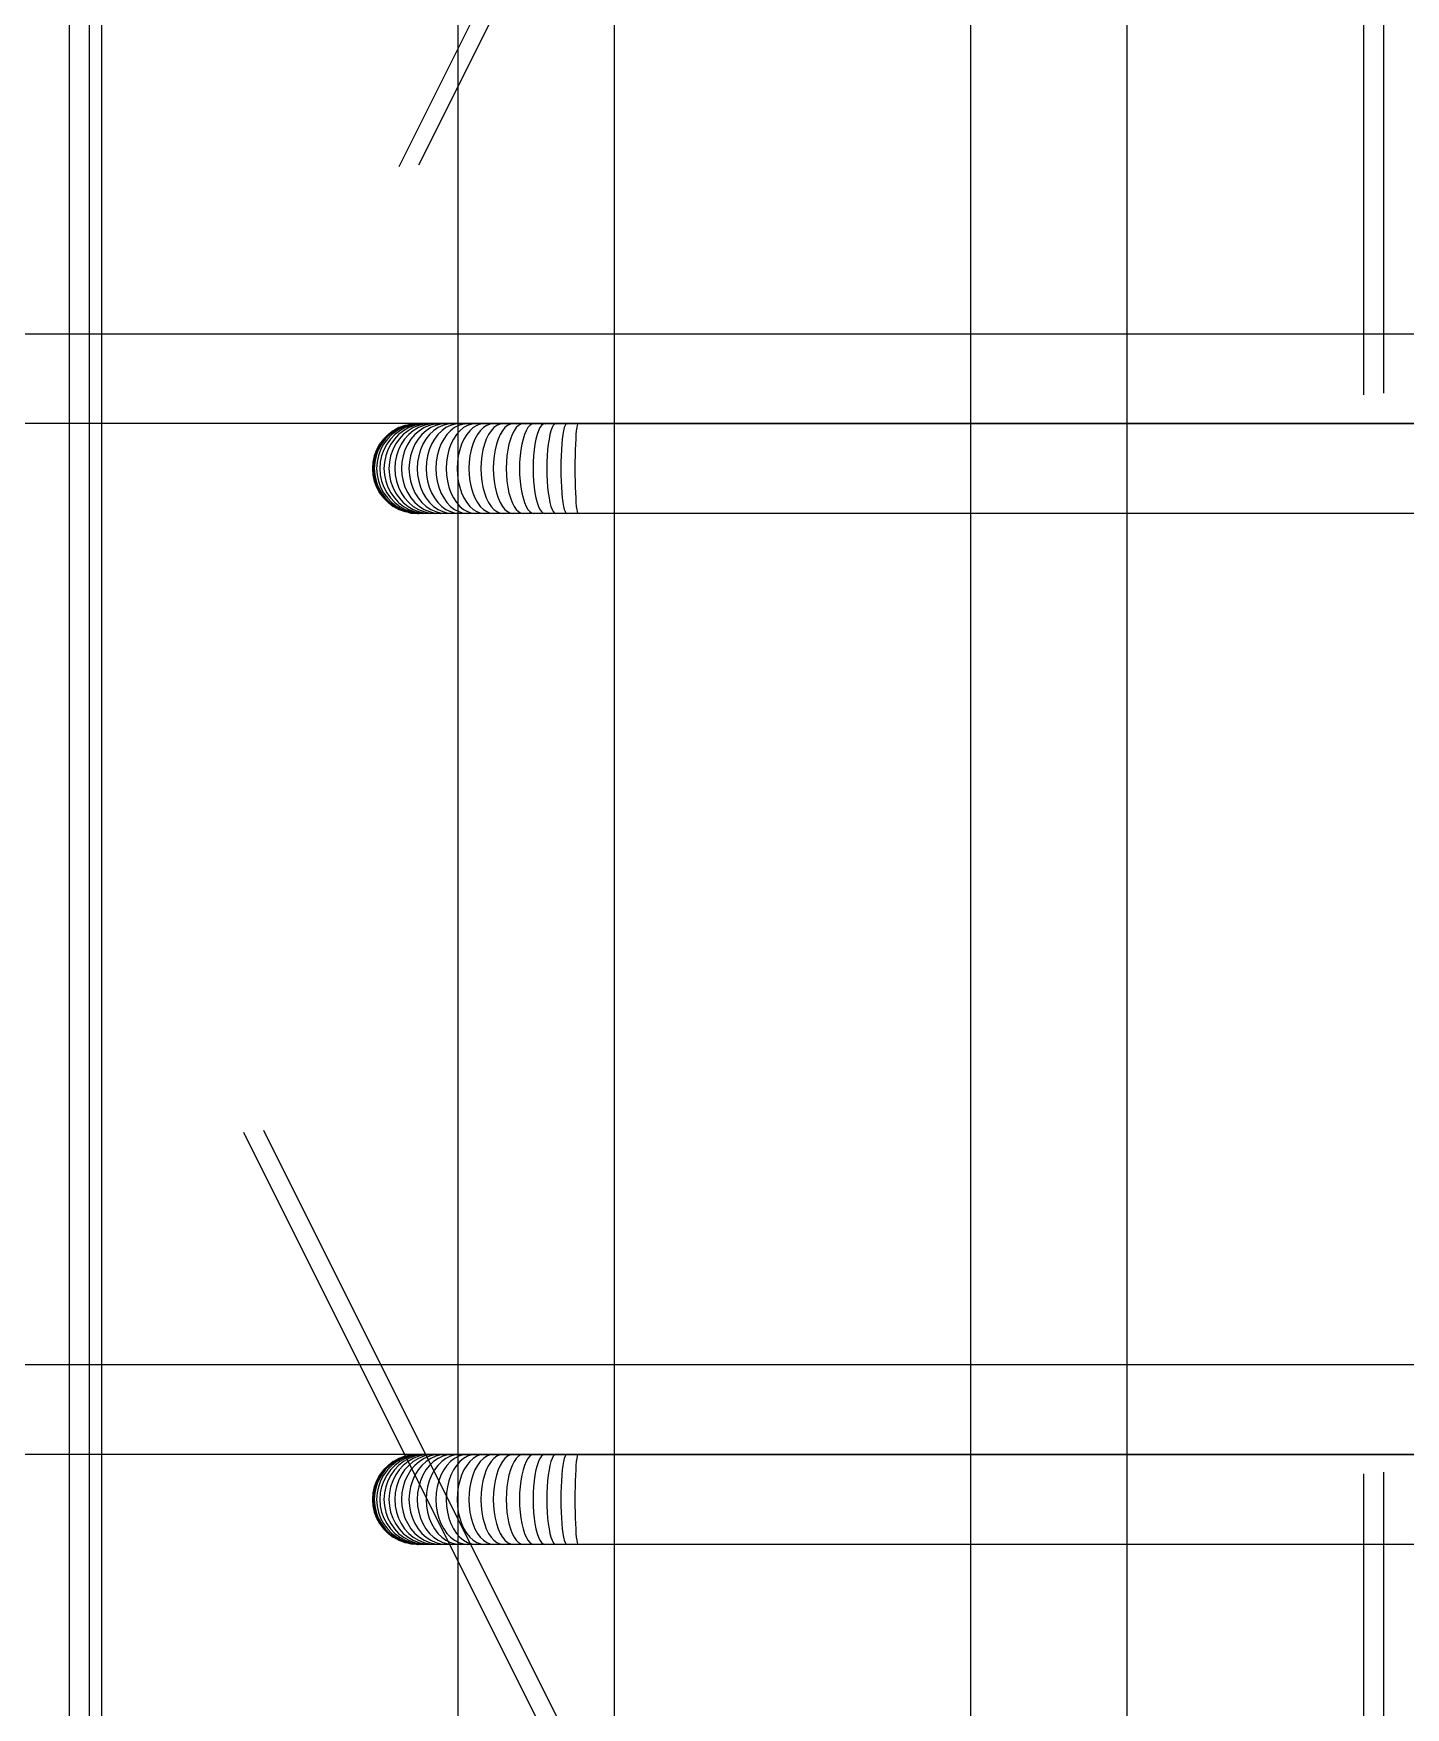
# Model space of a CAD drawing. Header units: inches. Extents: x 31 to 716, y 21 to 143.
# Drawn here: x 223.766 to 225.038, y 78.676 to 80.228 of the extents above; entities that cross this region are included whole.
import ezdxf

# ---------------------------------------------------------------- set-up
doc = ezdxf.new("R2010")
doc.units = ezdxf.units.IN
doc.header["$MEASUREMENT"] = 0
doc.linetypes.add('HIDDEN-Z', pattern=[3, 2, -1])
for name, color, linetype in [('INNO-RFT-Y', 2, 'Continuous'), ('S-BARS-ELEV', 9, 'Continuous'), ('s-hidden', 8, 'HIDDEN-Z')]:
    doc.layers.add(name, color=color, linetype=linetype)

# ---------------------------------------------------------------- blocks, each defined once
blk = doc.blocks.new('rebar red')
at = {"color": 1}
for p, q in [((-50.99374, -96.53547), (-50.99464, -96.53583)), ((-50.99349, -96.53547), (-50.99444, -96.53583)), ((-50.99317, -96.53547), (-50.99412, -96.53583)), ((-50.99349, -96.53547), (-50.99374, -96.53547)), ((-50.99273, -96.53547), (-50.99366, -96.53583)), ((-50.99274, -96.53526), (-50.99349, -96.53547)), ((-50.99219, -96.53526), (-50.99317, -96.53547)), ((-50.99217, -96.53547), (-50.99308, -96.53583)), ((-50.99274, -96.53526), (-50.99219, -96.53526)), ((-50.99177, -96.53526), (-50.99273, -96.53547)), ((-50.99149, -96.53547), (-50.99238, -96.53583)), ((-50.99171, -96.53518), (-50.99219, -96.53526)), ((-50.99177, -96.53526), (-50.99219, -96.53526)), ((-50.99122, -96.53526), (-50.99217, -96.53547)), ((-50.99168, -96.53518), (-50.99177, -96.53526)), ((-50.99122, -96.53526), (-50.99177, -96.53526)), ((-50.99171, -96.53518), (-50.99165, -96.53518)), ((-50.99168, -96.53518), (-50.99171, -96.53518)), ((-50.99165, -96.53518), (-50.99168, -96.53518)), ((-50.99165, -96.53518), (-50.9916, -96.53519)), ((-50.9916, -96.53519), (-50.99148, -96.53518)), ((-50.9907, -96.53547), (-50.99156, -96.53583)), ((-50.99069, -96.53526), (-50.99149, -96.53547)), ((-50.99148, -96.53518), (-50.99145, -96.5352)), ((-50.99145, -96.5352), (-50.99133, -96.53519)), ((-50.99133, -96.53519), (-50.99124, -96.53522)), ((-50.99124, -96.53522), (-50.99118, -96.53518)), ((-50.99121, -96.53521), (-50.99124, -96.53522)), ((-50.99122, -96.53526), (-50.99124, -96.53522)), ((-50.99121, -96.53521), (-50.99122, -96.53526)), ((-50.99118, -96.53518), (-50.99121, -96.53521)), ((-50.99118, -96.53518), (-50.99112, -96.53521)), ((-50.99112, -96.53521), (-50.99098, -96.5352)), ((-50.99096, -96.53524), (-50.99112, -96.53521)), ((-50.99098, -96.5352), (-50.99094, -96.53523)), ((-50.99094, -96.53523), (-50.99096, -96.53524)), ((-50.99094, -96.53523), (-50.99085, -96.53523)), ((-50.99078, -96.53518), (-50.99085, -96.53523)), ((-50.99071, -96.53522), (-50.99078, -96.53518)), ((-50.99071, -96.53522), (-50.99025, -96.53518)), ((-50.99069, -96.53526), (-50.99071, -96.53522)), ((-50.9898, -96.53526), (-50.9907, -96.53547)), ((-50.99057, -96.53526), (-50.99069, -96.53526)), ((-50.98979, -96.53547), (-50.99062, -96.53583)), ((-50.99052, -96.53525), (-50.99057, -96.53526)), ((-50.99046, -96.53526), (-50.99052, -96.53525)), ((-50.99038, -96.53524), (-50.99046, -96.53526)), ((-50.99025, -96.53518), (-50.99038, -96.53524)), ((-50.99018, -96.53526), (-50.99038, -96.53524)), ((-50.99025, -96.53518), (-50.99019, -96.53523)), ((-50.99019, -96.53523), (-50.98993, -96.53521)), ((-50.98993, -96.53521), (-50.99018, -96.53526)), ((-50.9898, -96.53526), (-50.99018, -96.53526)), ((-50.98962, -96.53518), (-50.98993, -96.53521)), ((-50.9898, -96.53526), (-50.98993, -96.53521)), ((-50.98955, -96.53524), (-50.9898, -96.53526)), ((-50.98892, -96.53526), (-50.98979, -96.53547)), ((-50.98962, -96.53518), (-50.98924, -96.53521)), ((-50.98955, -96.53524), (-50.98962, -96.53518)), ((-50.98876, -96.53547), (-50.98956, -96.53583)), ((-50.98928, -96.53526), (-50.98955, -96.53524)), ((-50.98924, -96.53521), (-50.98928, -96.53526)), ((-50.98892, -96.53526), (-50.98928, -96.53526)), ((-50.98924, -96.53521), (-50.98888, -96.53518)), ((-50.9888, -96.53525), (-50.98892, -96.53526)), ((-50.98845, -96.53522), (-50.98888, -96.53518)), ((-50.98867, -96.53526), (-50.9888, -96.53525)), ((-50.98796, -96.53526), (-50.98876, -96.53547)), ((-50.98845, -96.53522), (-50.98867, -96.53526)), ((-50.98845, -96.53522), (-50.98803, -96.53518)), ((-50.98796, -96.53526), (-50.98845, -96.53522)), ((-50.98764, -96.53547), (-50.9884, -96.53583)), ((-50.98754, -96.53522), (-50.98803, -96.53518)), ((-50.98793, -96.53526), (-50.98796, -96.53526)), ((-50.98754, -96.53522), (-50.98793, -96.53526)), ((-50.98684, -96.53526), (-50.98764, -96.53547)), ((-50.98708, -96.53518), (-50.98754, -96.53522)), ((-50.98714, -96.53526), (-50.98754, -96.53522)), ((-50.98641, -96.53547), (-50.98714, -96.53583)), ((-50.98708, -96.53518), (-50.98603, -96.53518)), ((-50.98654, -96.53523), (-50.98708, -96.53518)), ((-50.98654, -96.53523), (-50.98684, -96.53526)), ((-50.98603, -96.53518), (-50.98654, -96.53523)), ((-50.98623, -96.53526), (-50.98654, -96.53523)), ((-50.98566, -96.53526), (-50.98641, -96.53547)), ((-50.98603, -96.53518), (-50.98489, -96.53518)), ((-50.98566, -96.53526), (-50.98603, -96.53518)), ((-50.98509, -96.53547), (-50.98577, -96.53583)), ((-50.98544, -96.53524), (-50.98566, -96.53526)), ((-50.98522, -96.53526), (-50.98544, -96.53524)), ((-50.98489, -96.53518), (-50.98522, -96.53526)), ((-50.98438, -96.53526), (-50.98509, -96.53547)), ((-50.98489, -96.53518), (-50.98366, -96.53518)), ((-50.98438, -96.53526), (-50.98489, -96.53518)), ((-50.98426, -96.53524), (-50.98438, -96.53526)), ((-50.98368, -96.53547), (-50.98432, -96.53583)), ((-50.98412, -96.53526), (-50.98426, -96.53524)), ((-50.98366, -96.53518), (-50.98412, -96.53526)), ((-50.98302, -96.53526), (-50.98368, -96.53547)), ((-50.98366, -96.53518), (-50.98235, -96.53518)), ((-50.98302, -96.53526), (-50.98366, -96.53518)), ((-50.98298, -96.53525), (-50.98302, -96.53526)), ((-50.98293, -96.53526), (-50.98298, -96.53525)), ((-50.98235, -96.53518), (-50.98293, -96.53526)), ((-50.98219, -96.53547), (-50.98277, -96.53583)), ((-50.98167, -96.53526), (-50.98235, -96.53518)), ((-50.98235, -96.53518), (-50.98095, -96.53518)), ((-50.98167, -96.53526), (-50.98219, -96.53547)), ((-50.98158, -96.53526), (-50.98167, -96.53526)), ((-50.98095, -96.53518), (-50.98158, -96.53526)), ((-50.98062, -96.53547), (-50.98115, -96.53583)), ((-50.98033, -96.53526), (-50.98095, -96.53518)), ((-50.98095, -96.53518), (-50.97949, -96.53518)), ((-50.98006, -96.53526), (-50.98062, -96.53547)), ((-50.97949, -96.53518), (-50.98006, -96.53526)), ((-50.97949, -96.53518), (-50.97796, -96.53518)), ((-50.97892, -96.53526), (-50.97949, -96.53518)), ((-50.97898, -96.53547), (-50.97946, -96.53583)), ((-50.97848, -96.53526), (-50.97898, -96.53547)), ((-50.97796, -96.53518), (-50.97848, -96.53526)), ((-50.97796, -96.53518), (-50.97638, -96.53518)), ((-50.97745, -96.53526), (-50.97796, -96.53518)), ((-50.97727, -96.53547), (-50.9777, -96.53583)), ((-50.97683, -96.53526), (-50.97727, -96.53547)), ((-50.97638, -96.53518), (-50.97683, -96.53526)), ((-50.97592, -96.53526), (-50.97638, -96.53518)), ((-50.97638, -96.53518), (-50.97474, -96.53518)), ((-50.97551, -96.53547), (-50.97588, -96.53583)), ((-50.97513, -96.53526), (-50.97551, -96.53547)), ((-50.97474, -96.53518), (-50.97513, -96.53526)), ((-50.97474, -96.53518), (-50.97305, -96.53518)), ((-50.97435, -96.53526), (-50.97474, -96.53518)), ((-50.9737, -96.53547), (-50.97401, -96.53583)), ((-50.97338, -96.53526), (-50.9737, -96.53547)), ((-50.97305, -96.53518), (-50.97338, -96.53526)), ((-50.97272, -96.53526), (-50.97305, -96.53518)), ((-50.97305, -96.53518), (-50.97133, -96.53518)), ((-50.97186, -96.53547), (-50.9721, -96.53583)), ((-50.9716, -96.53526), (-50.97186, -96.53547)), ((-50.97133, -96.53518), (-50.9716, -96.53526)), ((-50.97107, -96.53526), (-50.97133, -96.53518)), ((-50.97133, -96.53518), (-50.96958, -96.53518)), ((-50.96997, -96.53547), (-50.97016, -96.53583)), ((-50.96978, -96.53526), (-50.96997, -96.53547)), ((-50.96958, -96.53518), (-50.96978, -96.53526)), ((-50.96938, -96.53526), (-50.96958, -96.53518)), ((-50.96958, -96.53518), (-50.9678, -96.53518)), ((-50.96807, -96.53547), (-50.96819, -96.53583)), ((-50.96794, -96.53526), (-50.96807, -96.53547)), ((-50.9678, -96.53518), (-50.96794, -96.53526)), ((-50.96767, -96.53526), (-50.9678, -96.53518)), ((-50.9678, -96.53518), (-50.96601, -96.53518)), ((-50.96614, -96.53547), (-50.96621, -96.53583)), ((-50.96608, -96.53526), (-50.96614, -96.53547)), ((-50.96601, -96.53518), (-50.96608, -96.53526)), ((-50.96594, -96.53526), (-50.96601, -96.53518)), ((-50.96601, -96.53518), (-50.74187, -96.53518)), ((-50.99715, -96.53767), (-50.99776, -96.53849)), ((-50.99708, -96.53767), (-50.9977, -96.53849)), ((-50.99687, -96.53767), (-50.99748, -96.53849)), ((-50.99642, -96.53694), (-50.99715, -96.53767)), ((-50.99652, -96.53767), (-50.99712, -96.53849)), ((-50.99636, -96.53694), (-50.99708, -96.53767)), ((-50.99615, -96.53694), (-50.99687, -96.53767)), ((-50.99603, -96.53767), (-50.99662, -96.53849)), ((-50.99581, -96.53694), (-50.99652, -96.53767)), ((-50.99636, -96.53694), (-50.99642, -96.53694)), ((-50.9956, -96.53632), (-50.99636, -96.53694)), ((-50.99534, -96.53632), (-50.99615, -96.53694)), ((-50.99533, -96.53694), (-50.99603, -96.53767)), ((-50.9954, -96.53767), (-50.99599, -96.53849)), ((-50.995, -96.53632), (-50.99581, -96.53694)), ((-50.99554, -96.53632), (-50.9956, -96.53632)), ((-50.9947, -96.53583), (-50.99554, -96.53632)), ((-50.99472, -96.53694), (-50.9954, -96.53767)), ((-50.99444, -96.53583), (-50.99534, -96.53632)), ((-50.99453, -96.53632), (-50.99533, -96.53694)), ((-50.99465, -96.53767), (-50.99521, -96.53849)), ((-50.99412, -96.53583), (-50.995, -96.53632)), ((-50.99394, -96.53632), (-50.99472, -96.53694)), ((-50.99464, -96.53583), (-50.9947, -96.53583)), ((-50.99397, -96.53694), (-50.99465, -96.53767)), ((-50.99366, -96.53583), (-50.99453, -96.53632)), ((-50.99376, -96.53767), (-50.99431, -96.53849)), ((-50.99321, -96.53632), (-50.99397, -96.53694)), ((-50.99308, -96.53583), (-50.99394, -96.53632)), ((-50.9931, -96.53694), (-50.99376, -96.53767)), ((-50.99274, -96.53767), (-50.99327, -96.53849)), ((-50.99238, -96.53583), (-50.99321, -96.53632)), ((-50.99237, -96.53632), (-50.9931, -96.53694)), ((-50.99211, -96.53694), (-50.99274, -96.53767)), ((-50.99156, -96.53583), (-50.99237, -96.53632)), ((-50.9914, -96.53632), (-50.99211, -96.53694)), ((-50.9916, -96.53767), (-50.99211, -96.53849)), ((-50.991, -96.53694), (-50.9916, -96.53767)), ((-50.99062, -96.53583), (-50.9914, -96.53632)), ((-50.99031, -96.53632), (-50.991, -96.53694)), ((-50.99035, -96.53767), (-50.99083, -96.53849)), ((-50.98977, -96.53694), (-50.99035, -96.53767)), ((-50.98956, -96.53583), (-50.99031, -96.53632)), ((-50.98912, -96.53632), (-50.98977, -96.53694)), ((-50.98898, -96.53767), (-50.98944, -96.53849)), ((-50.9884, -96.53583), (-50.98912, -96.53632)), ((-50.98843, -96.53694), (-50.98898, -96.53767)), ((-50.98781, -96.53632), (-50.98843, -96.53694)), ((-50.9875, -96.53767), (-50.98794, -96.53849)), ((-50.98714, -96.53583), (-50.98781, -96.53632)), ((-50.98699, -96.53694), (-50.9875, -96.53767)), ((-50.98641, -96.53632), (-50.98699, -96.53694)), ((-50.98577, -96.53583), (-50.98641, -96.53632)), ((-50.98593, -96.53767), (-50.98634, -96.53849)), ((-50.98545, -96.53694), (-50.98593, -96.53767)), ((-50.98491, -96.53632), (-50.98545, -96.53694)), ((-50.98432, -96.53583), (-50.98491, -96.53632)), ((-50.98427, -96.53767), (-50.98464, -96.53849)), ((-50.98382, -96.53694), (-50.98427, -96.53767)), ((-50.98332, -96.53632), (-50.98382, -96.53694)), ((-50.98277, -96.53583), (-50.98332, -96.53632)), ((-50.98251, -96.53767), (-50.98286, -96.53849)), ((-50.98211, -96.53694), (-50.98251, -96.53767)), ((-50.98165, -96.53632), (-50.98211, -96.53694)), ((-50.98115, -96.53583), (-50.98165, -96.53632)), ((-50.98068, -96.53767), (-50.98099, -96.53849)), ((-50.98032, -96.53694), (-50.98068, -96.53767)), ((-50.97991, -96.53632), (-50.98032, -96.53694)), ((-50.97946, -96.53583), (-50.97991, -96.53632)), ((-50.97878, -96.53767), (-50.97905, -96.53849)), ((-50.97846, -96.53694), (-50.97878, -96.53767)), ((-50.9781, -96.53632), (-50.97846, -96.53694)), ((-50.9777, -96.53583), (-50.9781, -96.53632)), ((-50.97682, -96.53767), (-50.97705, -96.53849)), ((-50.97654, -96.53694), (-50.97682, -96.53767)), ((-50.97623, -96.53632), (-50.97654, -96.53694)), ((-50.97588, -96.53583), (-50.97623, -96.53632)), ((-50.9748, -96.53767), (-50.975, -96.53849)), ((-50.97457, -96.53694), (-50.9748, -96.53767)), ((-50.9743, -96.53632), (-50.97457, -96.53694)), ((-50.97401, -96.53583), (-50.9743, -96.53632)), ((-50.97274, -96.53767), (-50.9729, -96.53849)), ((-50.97255, -96.53694), (-50.97274, -96.53767)), ((-50.97234, -96.53632), (-50.97255, -96.53694)), ((-50.9721, -96.53583), (-50.97234, -96.53632)), ((-50.97064, -96.53767), (-50.97076, -96.53849)), ((-50.9705, -96.53694), (-50.97064, -96.53767)), ((-50.97034, -96.53632), (-50.9705, -96.53694)), ((-50.97016, -96.53583), (-50.97034, -96.53632)), ((-50.96851, -96.53767), (-50.96859, -96.53849)), ((-50.96842, -96.53694), (-50.96851, -96.53767)), ((-50.96831, -96.53632), (-50.96842, -96.53694)), ((-50.96819, -96.53583), (-50.96831, -96.53632)), ((-50.96637, -96.53767), (-50.96641, -96.53849)), ((-50.96632, -96.53694), (-50.96637, -96.53767)), ((-50.96627, -96.53632), (-50.96632, -96.53694)), ((-50.96621, -96.53583), (-50.96627, -96.53632)), ((-50.99861, -96.54035), (-50.99883, -96.54135)), ((-50.99855, -96.54035), (-50.99876, -96.54135)), ((-50.99826, -96.53939), (-50.99861, -96.54035)), ((-50.99819, -96.53939), (-50.99855, -96.54035)), ((-50.99832, -96.54035), (-50.99854, -96.54135)), ((-50.99797, -96.53939), (-50.99832, -96.54035)), ((-50.99776, -96.53849), (-50.99826, -96.53939)), ((-50.9977, -96.53849), (-50.99819, -96.53939)), ((-50.99796, -96.54035), (-50.99817, -96.54135)), ((-50.99748, -96.53849), (-50.99797, -96.53939)), ((-50.99761, -96.53939), (-50.99796, -96.54035)), ((-50.99745, -96.54035), (-50.99766, -96.54135)), ((-50.99712, -96.53849), (-50.99761, -96.53939)), ((-50.9971, -96.53939), (-50.99745, -96.54035)), ((-50.99662, -96.53849), (-50.9971, -96.53939)), ((-50.99679, -96.54035), (-50.997, -96.54135)), ((-50.99645, -96.53939), (-50.99679, -96.54035)), ((-50.99599, -96.53849), (-50.99645, -96.53939)), ((-50.996, -96.54035), (-50.9962, -96.54135)), ((-50.99567, -96.53939), (-50.996, -96.54035)), ((-50.99521, -96.53849), (-50.99567, -96.53939)), ((-50.99507, -96.54035), (-50.99527, -96.54135)), ((-50.99475, -96.53939), (-50.99507, -96.54035)), ((-50.99431, -96.53849), (-50.99475, -96.53939)), ((-50.99401, -96.54035), (-50.9942, -96.54135)), ((-50.9937, -96.53939), (-50.99401, -96.54035)), ((-50.99327, -96.53849), (-50.9937, -96.53939)), ((-50.99282, -96.54035), (-50.993, -96.54135)), ((-50.99252, -96.53939), (-50.99282, -96.54035)), ((-50.99211, -96.53849), (-50.99252, -96.53939)), ((-50.99151, -96.54035), (-50.99168, -96.54135)), ((-50.99122, -96.53939), (-50.99151, -96.54035)), ((-50.99083, -96.53849), (-50.99122, -96.53939)), ((-50.99008, -96.54035), (-50.99024, -96.54135)), ((-50.98981, -96.53939), (-50.99008, -96.54035)), ((-50.98944, -96.53849), (-50.98981, -96.53939)), ((-50.98854, -96.54035), (-50.9887, -96.54135)), ((-50.98829, -96.53939), (-50.98854, -96.54035)), ((-50.98794, -96.53849), (-50.98829, -96.53939)), ((-50.9869, -96.54035), (-50.98704, -96.54135)), ((-50.98666, -96.53939), (-50.9869, -96.54035)), ((-50.98634, -96.53849), (-50.98666, -96.53939)), ((-50.98516, -96.54035), (-50.98529, -96.54135)), ((-50.98494, -96.53939), (-50.98516, -96.54035)), ((-50.98464, -96.53849), (-50.98494, -96.53939)), ((-50.98333, -96.54035), (-50.98345, -96.54135)), ((-50.98313, -96.53939), (-50.98333, -96.54035)), ((-50.98286, -96.53849), (-50.98313, -96.53939)), ((-50.98142, -96.54035), (-50.98153, -96.54135)), ((-50.98124, -96.53939), (-50.98142, -96.54035)), ((-50.98099, -96.53849), (-50.98124, -96.53939)), ((-50.97943, -96.54035), (-50.97953, -96.54135)), ((-50.97927, -96.53939), (-50.97943, -96.54035)), ((-50.97905, -96.53849), (-50.97927, -96.53939)), ((-50.97738, -96.54035), (-50.97746, -96.54135)), ((-50.97724, -96.53939), (-50.97738, -96.54035)), ((-50.97705, -96.53849), (-50.97724, -96.53939)), ((-50.97527, -96.54035), (-50.97534, -96.54135)), ((-50.97516, -96.53939), (-50.97527, -96.54035)), ((-50.975, -96.53849), (-50.97516, -96.53939)), ((-50.97312, -96.54035), (-50.97317, -96.54135)), ((-50.97303, -96.53939), (-50.97312, -96.54035)), ((-50.9729, -96.53849), (-50.97303, -96.53939)), ((-50.97093, -96.54035), (-50.97097, -96.54135)), ((-50.97086, -96.53939), (-50.97093, -96.54035)), ((-50.97076, -96.53849), (-50.97086, -96.53939)), ((-50.9687, -96.54035), (-50.96873, -96.54135)), ((-50.96866, -96.53939), (-50.9687, -96.54035)), ((-50.96859, -96.53849), (-50.96866, -96.53939)), ((-50.96646, -96.54035), (-50.96648, -96.54135)), ((-50.96644, -96.53939), (-50.96646, -96.54035)), ((-50.96641, -96.53849), (-50.96644, -96.53939)), ((-50.99883, -96.54135), (-50.99891, -96.54238)), ((-50.99891, -96.54238), (-50.99883, -96.5434)), ((-50.99876, -96.54135), (-50.99884, -96.54238)), ((-50.99884, -96.54238), (-50.99876, -96.5434)), ((-50.99883, -96.5434), (-50.99861, -96.5444)), ((-50.99876, -96.5434), (-50.99855, -96.5444)), ((-50.99854, -96.54135), (-50.99861, -96.54238)), ((-50.99861, -96.54238), (-50.99854, -96.5434)), ((-50.99854, -96.5434), (-50.99832, -96.5444)), ((-50.99817, -96.54135), (-50.99824, -96.54238)), ((-50.99824, -96.54238), (-50.99817, -96.5434)), ((-50.99817, -96.5434), (-50.99796, -96.5444)), ((-50.99766, -96.54135), (-50.99773, -96.54238)), ((-50.99773, -96.54238), (-50.99766, -96.5434)), ((-50.99766, -96.5434), (-50.99745, -96.5444)), ((-50.997, -96.54135), (-50.99707, -96.54238)), ((-50.99707, -96.54238), (-50.997, -96.5434)), ((-50.997, -96.5434), (-50.99679, -96.5444)), ((-50.9962, -96.54135), (-50.99627, -96.54238)), ((-50.99627, -96.54238), (-50.9962, -96.5434)), ((-50.9962, -96.5434), (-50.996, -96.5444)), ((-50.99527, -96.54135), (-50.99533, -96.54238)), ((-50.99533, -96.54238), (-50.99527, -96.5434)), ((-50.99527, -96.5434), (-50.99507, -96.5444)), ((-50.9942, -96.54135), (-50.99426, -96.54238)), ((-50.99426, -96.54238), (-50.9942, -96.5434)), ((-50.9942, -96.5434), (-50.99401, -96.5444)), ((-50.993, -96.54135), (-50.99306, -96.54238)), ((-50.99306, -96.54238), (-50.993, -96.5434)), ((-50.993, -96.5434), (-50.99282, -96.5444)), ((-50.99168, -96.54135), (-50.99174, -96.54238)), ((-50.99174, -96.54238), (-50.99168, -96.5434)), ((-50.99168, -96.5434), (-50.99151, -96.5444)), ((-50.99024, -96.54135), (-50.9903, -96.54238)), ((-50.9903, -96.54238), (-50.99024, -96.5434)), ((-50.99024, -96.5434), (-50.99008, -96.5444)), ((-50.9887, -96.54135), (-50.98875, -96.54238)), ((-50.98875, -96.54238), (-50.9887, -96.5434)), ((-50.9887, -96.5434), (-50.98854, -96.5444)), ((-50.98704, -96.54135), (-50.98709, -96.54238)), ((-50.98709, -96.54238), (-50.98704, -96.5434)), ((-50.98704, -96.5434), (-50.9869, -96.5444)), ((-50.98529, -96.54135), (-50.98534, -96.54238)), ((-50.98534, -96.54238), (-50.98529, -96.5434)), ((-50.98529, -96.5434), (-50.98516, -96.5444)), ((-50.98345, -96.54135), (-50.98349, -96.54238)), ((-50.98349, -96.54238), (-50.98345, -96.5434)), ((-50.98345, -96.5434), (-50.98333, -96.5444)), ((-50.98153, -96.54135), (-50.98156, -96.54238)), ((-50.98156, -96.54238), (-50.98153, -96.5434)), ((-50.98153, -96.5434), (-50.98142, -96.5444)), ((-50.97953, -96.54135), (-50.97956, -96.54238)), ((-50.97956, -96.54238), (-50.97953, -96.5434)), ((-50.97953, -96.5434), (-50.97943, -96.5444)), ((-50.97746, -96.54135), (-50.97749, -96.54238)), ((-50.97749, -96.54238), (-50.97746, -96.5434)), ((-50.97746, -96.5434), (-50.97738, -96.5444)), ((-50.97534, -96.54135), (-50.97537, -96.54238)), ((-50.97537, -96.54238), (-50.97534, -96.5434)), ((-50.97534, -96.5434), (-50.97527, -96.5444)), ((-50.97317, -96.54135), (-50.97319, -96.54238)), ((-50.97319, -96.54238), (-50.97317, -96.5434)), ((-50.97317, -96.5434), (-50.97312, -96.5444)), ((-50.97097, -96.54135), (-50.97098, -96.54238)), ((-50.97098, -96.54238), (-50.97097, -96.5434)), ((-50.97097, -96.5434), (-50.97093, -96.5444)), ((-50.96873, -96.54135), (-50.96874, -96.54238)), ((-50.96874, -96.54238), (-50.96873, -96.5434)), ((-50.96873, -96.5434), (-50.9687, -96.5444)), ((-50.96648, -96.54135), (-50.96648, -96.54238)), ((-50.96648, -96.54238), (-50.96648, -96.5434)), ((-50.96648, -96.5434), (-50.96646, -96.5444)), ((-50.99861, -96.5444), (-50.99826, -96.54536)), ((-50.99855, -96.5444), (-50.99819, -96.54536)), ((-50.99832, -96.5444), (-50.99797, -96.54536)), ((-50.99826, -96.54536), (-50.99776, -96.54626)), ((-50.99819, -96.54536), (-50.9977, -96.54626)), ((-50.99797, -96.54536), (-50.99748, -96.54626)), ((-50.99796, -96.5444), (-50.99761, -96.54536)), ((-50.99776, -96.54626), (-50.99715, -96.54709)), ((-50.9977, -96.54626), (-50.99708, -96.54709)), ((-50.99761, -96.54536), (-50.99712, -96.54626)), ((-50.99748, -96.54626), (-50.99687, -96.54709)), ((-50.99745, -96.5444), (-50.9971, -96.54536)), ((-50.99712, -96.54626), (-50.99652, -96.54709)), ((-50.9971, -96.54536), (-50.99662, -96.54626)), ((-50.99679, -96.5444), (-50.99645, -96.54536)), ((-50.99662, -96.54626), (-50.99603, -96.54709)), ((-50.99645, -96.54536), (-50.99599, -96.54626)), ((-50.996, -96.5444), (-50.99567, -96.54536)), ((-50.99599, -96.54626), (-50.9954, -96.54709)), ((-50.99567, -96.54536), (-50.99521, -96.54626)), ((-50.99521, -96.54626), (-50.99465, -96.54709)), ((-50.99507, -96.5444), (-50.99475, -96.54536)), ((-50.99475, -96.54536), (-50.99431, -96.54626)), ((-50.99431, -96.54626), (-50.99376, -96.54709)), ((-50.99401, -96.5444), (-50.9937, -96.54536)), ((-50.9937, -96.54536), (-50.99327, -96.54626)), ((-50.99327, -96.54626), (-50.99274, -96.54709)), ((-50.99282, -96.5444), (-50.99252, -96.54536)), ((-50.99252, -96.54536), (-50.99211, -96.54626)), ((-50.99211, -96.54626), (-50.9916, -96.54709)), ((-50.99151, -96.5444), (-50.99122, -96.54536)), ((-50.99122, -96.54536), (-50.99083, -96.54626)), ((-50.99083, -96.54626), (-50.99035, -96.54709)), ((-50.99008, -96.5444), (-50.98981, -96.54536)), ((-50.98981, -96.54536), (-50.98944, -96.54626)), ((-50.98944, -96.54626), (-50.98898, -96.54709)), ((-50.98854, -96.5444), (-50.98829, -96.54536)), ((-50.98829, -96.54536), (-50.98794, -96.54626)), ((-50.98794, -96.54626), (-50.9875, -96.54709)), ((-50.9869, -96.5444), (-50.98666, -96.54536)), ((-50.98666, -96.54536), (-50.98634, -96.54626)), ((-50.98634, -96.54626), (-50.98593, -96.54709)), ((-50.98516, -96.5444), (-50.98494, -96.54536)), ((-50.98494, -96.54536), (-50.98464, -96.54626)), ((-50.98464, -96.54626), (-50.98427, -96.54709)), ((-50.98333, -96.5444), (-50.98313, -96.54536)), ((-50.98313, -96.54536), (-50.98286, -96.54626)), ((-50.98286, -96.54626), (-50.98251, -96.54709)), ((-50.98142, -96.5444), (-50.98124, -96.54536)), ((-50.98124, -96.54536), (-50.98099, -96.54626)), ((-50.98099, -96.54626), (-50.98068, -96.54709)), ((-50.97943, -96.5444), (-50.97927, -96.54536)), ((-50.97927, -96.54536), (-50.97905, -96.54626)), ((-50.97905, -96.54626), (-50.97878, -96.54709)), ((-50.97738, -96.5444), (-50.97724, -96.54536)), ((-50.97724, -96.54536), (-50.97705, -96.54626)), ((-50.97705, -96.54626), (-50.97682, -96.54709)), ((-50.97527, -96.5444), (-50.97516, -96.54536)), ((-50.97516, -96.54536), (-50.975, -96.54626)), ((-50.975, -96.54626), (-50.9748, -96.54709)), ((-50.97312, -96.5444), (-50.97303, -96.54536)), ((-50.97303, -96.54536), (-50.9729, -96.54626)), ((-50.9729, -96.54626), (-50.97274, -96.54709)), ((-50.97093, -96.5444), (-50.97086, -96.54536)), ((-50.97086, -96.54536), (-50.97076, -96.54626)), ((-50.97076, -96.54626), (-50.97064, -96.54709)), ((-50.9687, -96.5444), (-50.96866, -96.54536)), ((-50.96866, -96.54536), (-50.96859, -96.54626)), ((-50.96859, -96.54626), (-50.96851, -96.54709)), ((-50.96646, -96.5444), (-50.96644, -96.54536)), ((-50.96644, -96.54536), (-50.96641, -96.54626)), ((-50.96641, -96.54626), (-50.96637, -96.54709)), ((-50.99715, -96.54709), (-50.99642, -96.54781)), ((-50.99708, -96.54709), (-50.99636, -96.54781)), ((-50.99687, -96.54709), (-50.99615, -96.54781)), ((-50.99652, -96.54709), (-50.99581, -96.54781)), ((-50.99642, -96.54781), (-50.99636, -96.54781)), ((-50.99636, -96.54781), (-50.9956, -96.54843)), ((-50.99615, -96.54781), (-50.99534, -96.54843)), ((-50.99603, -96.54709), (-50.99533, -96.54781)), ((-50.99581, -96.54781), (-50.995, -96.54843)), ((-50.9956, -96.54843), (-50.99554, -96.54843)), ((-50.99554, -96.54843), (-50.9947, -96.54892)), ((-50.9954, -96.54709), (-50.99472, -96.54781)), ((-50.99534, -96.54843), (-50.99444, -96.54892)), ((-50.99533, -96.54781), (-50.99453, -96.54843)), ((-50.995, -96.54843), (-50.99412, -96.54892)), ((-50.99472, -96.54781), (-50.99394, -96.54843)), ((-50.9947, -96.54892), (-50.99464, -96.54892)), ((-50.99465, -96.54709), (-50.99397, -96.54781)), ((-50.99464, -96.54892), (-50.99374, -96.54928)), ((-50.99453, -96.54843), (-50.99366, -96.54892)), ((-50.99444, -96.54892), (-50.99349, -96.54928)), ((-50.99412, -96.54892), (-50.99317, -96.54928)), ((-50.99397, -96.54781), (-50.99321, -96.54843)), ((-50.99394, -96.54843), (-50.99308, -96.54892)), ((-50.99376, -96.54709), (-50.9931, -96.54781)), ((-50.99366, -96.54892), (-50.99273, -96.54928)), ((-50.99321, -96.54843), (-50.99238, -96.54892)), ((-50.9931, -96.54781), (-50.99237, -96.54843)), ((-50.99308, -96.54892), (-50.99217, -96.54928)), ((-50.99274, -96.54709), (-50.99211, -96.54781)), ((-50.99238, -96.54892), (-50.99149, -96.54928)), ((-50.99237, -96.54843), (-50.99156, -96.54892)), ((-50.99211, -96.54781), (-50.9914, -96.54843)), ((-50.9916, -96.54709), (-50.991, -96.54781)), ((-50.99156, -96.54892), (-50.9907, -96.54928)), ((-50.9914, -96.54843), (-50.99062, -96.54892)), ((-50.991, -96.54781), (-50.99031, -96.54843)), ((-50.99062, -96.54892), (-50.98979, -96.54928)), ((-50.99035, -96.54709), (-50.98977, -96.54781)), ((-50.99031, -96.54843), (-50.98956, -96.54892)), ((-50.98977, -96.54781), (-50.98912, -96.54843)), ((-50.98956, -96.54892), (-50.98876, -96.54928)), ((-50.98912, -96.54843), (-50.9884, -96.54892)), ((-50.98898, -96.54709), (-50.98843, -96.54781)), ((-50.98843, -96.54781), (-50.98781, -96.54843)), ((-50.9884, -96.54892), (-50.98764, -96.54928)), ((-50.98781, -96.54843), (-50.98714, -96.54892)), ((-50.9875, -96.54709), (-50.98699, -96.54781)), ((-50.98714, -96.54892), (-50.98641, -96.54928)), ((-50.98699, -96.54781), (-50.98641, -96.54843)), ((-50.98641, -96.54843), (-50.98577, -96.54892)), ((-50.98593, -96.54709), (-50.98545, -96.54781)), ((-50.98577, -96.54892), (-50.98509, -96.54928)), ((-50.98545, -96.54781), (-50.98491, -96.54843)), ((-50.98491, -96.54843), (-50.98432, -96.54892)), ((-50.98432, -96.54892), (-50.98368, -96.54928)), ((-50.98427, -96.54709), (-50.98382, -96.54781)), ((-50.98382, -96.54781), (-50.98332, -96.54843)), ((-50.98332, -96.54843), (-50.98277, -96.54892)), ((-50.98277, -96.54892), (-50.98219, -96.54928)), ((-50.98251, -96.54709), (-50.98211, -96.54781)), ((-50.98211, -96.54781), (-50.98165, -96.54843)), ((-50.98165, -96.54843), (-50.98115, -96.54892)), ((-50.98115, -96.54892), (-50.98062, -96.54928)), ((-50.98068, -96.54709), (-50.98032, -96.54781)), ((-50.98032, -96.54781), (-50.97991, -96.54843)), ((-50.97991, -96.54843), (-50.97946, -96.54892)), ((-50.97946, -96.54892), (-50.97898, -96.54928)), ((-50.97878, -96.54709), (-50.97846, -96.54781)), ((-50.97846, -96.54781), (-50.9781, -96.54843)), ((-50.9781, -96.54843), (-50.9777, -96.54892)), ((-50.9777, -96.54892), (-50.97727, -96.54928)), ((-50.97682, -96.54709), (-50.97654, -96.54781)), ((-50.97654, -96.54781), (-50.97623, -96.54843)), ((-50.97623, -96.54843), (-50.97588, -96.54892)), ((-50.97588, -96.54892), (-50.97551, -96.54928)), ((-50.9748, -96.54709), (-50.97457, -96.54781)), ((-50.97457, -96.54781), (-50.9743, -96.54843)), ((-50.9743, -96.54843), (-50.97401, -96.54892)), ((-50.97401, -96.54892), (-50.9737, -96.54928)), ((-50.97274, -96.54709), (-50.97255, -96.54781)), ((-50.97255, -96.54781), (-50.97234, -96.54843)), ((-50.97234, -96.54843), (-50.9721, -96.54892)), ((-50.9721, -96.54892), (-50.97186, -96.54928)), ((-50.97064, -96.54709), (-50.9705, -96.54781)), ((-50.9705, -96.54781), (-50.97034, -96.54843)), ((-50.97034, -96.54843), (-50.97016, -96.54892)), ((-50.97016, -96.54892), (-50.96997, -96.54928)), ((-50.96851, -96.54709), (-50.96842, -96.54781)), ((-50.96842, -96.54781), (-50.96831, -96.54843)), ((-50.96831, -96.54843), (-50.96819, -96.54892)), ((-50.96819, -96.54892), (-50.96807, -96.54928)), ((-50.96637, -96.54709), (-50.96632, -96.54781)), ((-50.96632, -96.54781), (-50.96627, -96.54843)), ((-50.96627, -96.54843), (-50.96621, -96.54892)), ((-50.96621, -96.54892), (-50.96614, -96.54928)), ((-50.99374, -96.54928), (-50.99349, -96.54928)), ((-50.99349, -96.54928), (-50.99274, -96.5495)), ((-50.99317, -96.54928), (-50.99219, -96.5495)), ((-50.99274, -96.5495), (-50.99219, -96.5495)), ((-50.99273, -96.54928), (-50.99177, -96.5495)), ((-50.99219, -96.5495), (-50.99177, -96.5495)), ((-50.99219, -96.5495), (-50.99171, -96.54957)), ((-50.99217, -96.54928), (-50.99122, -96.5495)), ((-50.99177, -96.5495), (-50.99122, -96.5495)), ((-50.99177, -96.5495), (-50.99168, -96.54957)), ((-50.99165, -96.54957), (-50.99171, -96.54957)), ((-50.99171, -96.54957), (-50.99168, -96.54957)), ((-50.99168, -96.54957), (-50.99165, -96.54957)), ((-50.99165, -96.54957), (-50.9916, -96.54956)), ((-50.9916, -96.54956), (-50.99148, -96.54957)), ((-50.99149, -96.54928), (-50.99057, -96.5495)), ((-50.99078, -96.54957), (-50.99148, -96.54957)), ((-50.99122, -96.5495), (-50.99078, -96.54957)), ((-50.98962, -96.54957), (-50.99078, -96.54957)), ((-50.9907, -96.54928), (-50.9898, -96.5495)), ((-50.99057, -96.5495), (-50.98962, -96.54957)), ((-50.9898, -96.5495), (-50.98888, -96.54957)), ((-50.98979, -96.54928), (-50.98892, -96.5495)), ((-50.98888, -96.54957), (-50.98962, -96.54957)), ((-50.98892, -96.5495), (-50.98803, -96.54957)), ((-50.98803, -96.54957), (-50.98888, -96.54957)), ((-50.98876, -96.54928), (-50.98793, -96.5495)), ((-50.98708, -96.54957), (-50.98803, -96.54957)), ((-50.98793, -96.5495), (-50.98708, -96.54957)), ((-50.98764, -96.54928), (-50.98684, -96.5495)), ((-50.98603, -96.54957), (-50.98708, -96.54957)), ((-50.98684, -96.5495), (-50.98603, -96.54957)), ((-50.98641, -96.54928), (-50.98566, -96.5495)), ((-50.98489, -96.54957), (-50.98603, -96.54957)), ((-50.98566, -96.5495), (-50.98489, -96.54957)), ((-50.98509, -96.54928), (-50.98438, -96.5495)), ((-50.98366, -96.54957), (-50.98489, -96.54957)), ((-50.98438, -96.5495), (-50.98366, -96.54957)), ((-50.98368, -96.54928), (-50.98302, -96.5495)), ((-50.98235, -96.54957), (-50.98366, -96.54957)), ((-50.98302, -96.5495), (-50.98235, -96.54957)), ((-50.98095, -96.54957), (-50.98235, -96.54957)), ((-50.98219, -96.54928), (-50.98158, -96.5495)), ((-50.98158, -96.5495), (-50.98095, -96.54957)), ((-50.97949, -96.54957), (-50.98095, -96.54957)), ((-50.98062, -96.54928), (-50.98006, -96.5495)), ((-50.98006, -96.5495), (-50.97949, -96.54957)), ((-50.97796, -96.54957), (-50.97949, -96.54957)), ((-50.97898, -96.54928), (-50.97848, -96.5495)), ((-50.97848, -96.5495), (-50.97796, -96.54957)), ((-50.97638, -96.54957), (-50.97796, -96.54957)), ((-50.97727, -96.54928), (-50.97683, -96.5495)), ((-50.97683, -96.5495), (-50.97638, -96.54957)), ((-50.97474, -96.54957), (-50.97638, -96.54957)), ((-50.97551, -96.54928), (-50.97513, -96.5495)), ((-50.97513, -96.5495), (-50.97474, -96.54957)), ((-50.97305, -96.54957), (-50.97474, -96.54957)), ((-50.9737, -96.54928), (-50.97338, -96.5495)), ((-50.97338, -96.5495), (-50.97305, -96.54957)), ((-50.97133, -96.54957), (-50.97305, -96.54957)), ((-50.97186, -96.54928), (-50.9716, -96.5495)), ((-50.9716, -96.5495), (-50.97133, -96.54957)), ((-50.96958, -96.54957), (-50.97133, -96.54957)), ((-50.96997, -96.54928), (-50.96978, -96.5495)), ((-50.96978, -96.5495), (-50.96958, -96.54957)), ((-50.9678, -96.54957), (-50.96958, -96.54957)), ((-50.96807, -96.54928), (-50.96794, -96.5495)), ((-50.96794, -96.5495), (-50.9678, -96.54957)), ((-50.96601, -96.54957), (-50.9678, -96.54957)), ((-50.96614, -96.54928), (-50.96608, -96.5495)), ((-50.96608, -96.5495), (-50.96601, -96.54957)), ((-50.73478, -96.54957), (-50.96601, -96.54957))]:
    blk.add_line(p, q, dxfattribs=at)
blk = doc.blocks.new('*U274')
at = {"xscale": 5.790493255340768, "yscale": 5.790493255340768, "zscale": 5.790493255340768}
blk.add_blockref('rebar red', (294.4483, 559.028), dxfattribs=at)
blk = doc.blocks.new('*U277')
at = {"color": 0, "linetype": 'ByBlock', "lineweight": -2, "transparency": 16777216}
for p in [(0, -5.7326), (0, -6.688)]:
    blk.add_blockref('*U274', p, dxfattribs=at)
blk = doc.blocks.new('rebar red 2')
at = {"color": 1}
for p, q in [((-52.21323, -96.54951), (-51.49464, -96.54951)), ((-51.49464, -96.56389), (-52.21323, -96.56389))]:
    blk.add_line(p, q, dxfattribs=at)
blk = doc.blocks.new('*U275')
at = {"xscale": 5.790493255340768, "yscale": 5.790493255340768, "zscale": 5.790493255340768}
blk.add_blockref('rebar red 2', (300.2599, 559.1109), dxfattribs=at)
blk = doc.blocks.new('*U276')
at = {"color": 0, "linetype": 'ByBlock', "lineweight": -2, "transparency": 16777216}
for p in [(0, -5.7326), (0, -6.688)]:
    blk.add_blockref('*U275', p, dxfattribs=at)

msp = doc.modelspace()

# ---------------------------------------------------------------- linework, layer by layer
at = {"layer": 'INNO-RFT-Y', "color": 5}
for p, q in [((224.7791, 85.9311), (224.7793, 59.6263)), ((223.8285, 85.7977), (223.8287, 59.6328)), ((224.1593, 59.6328), (224.1593, 85.7977)), ((224.3038, 85.7977), (224.304, 59.6328)), ((224.6346, 59.6328), (224.6346, 85.7327))]:
    msp.add_line(p, q, dxfattribs=at)
at = {"layer": 'S-BARS-ELEV'}
for p, q in [((223.8174, 80.1078), (223.8174, 81.2218)), ((223.7989, 79.5708), (223.7989, 81.2202)), ((223.7989, 78.7819), (223.7989, 80.2237)), ((223.8174, 78.7835), (223.8174, 80.2253)), ((223.8174, 77.9791), (223.8174, 79.4948)), ((223.7989, 77.9774), (223.7989, 79.4579))]:
    msp.add_line(p, q, dxfattribs=at)
at = {"layer": 's-hidden'}
for p, q in [((222.6187, 81.8927), (224.9987, 77.1327)), ((224.9987, 81.8927), (222.6187, 77.1327)), ((222.6372, 81.8943), (225.0171, 77.1344)), ((225.0171, 81.8943), (222.6372, 77.1344)), ((224.9987, 81.8927), (224.9987, 77.1327)), ((225.0171, 81.8943), (225.0171, 77.1344))]:
    msp.add_line(p, q, dxfattribs=at)

# ---------------------------------------------------------------- block references
for name, p in [('*U276', (224.9142, 85.6402)), ('*U277', (224.9404, 85.5569))]:
    msp.add_blockref(name, p)

doc.saveas('drawing.dxf')
